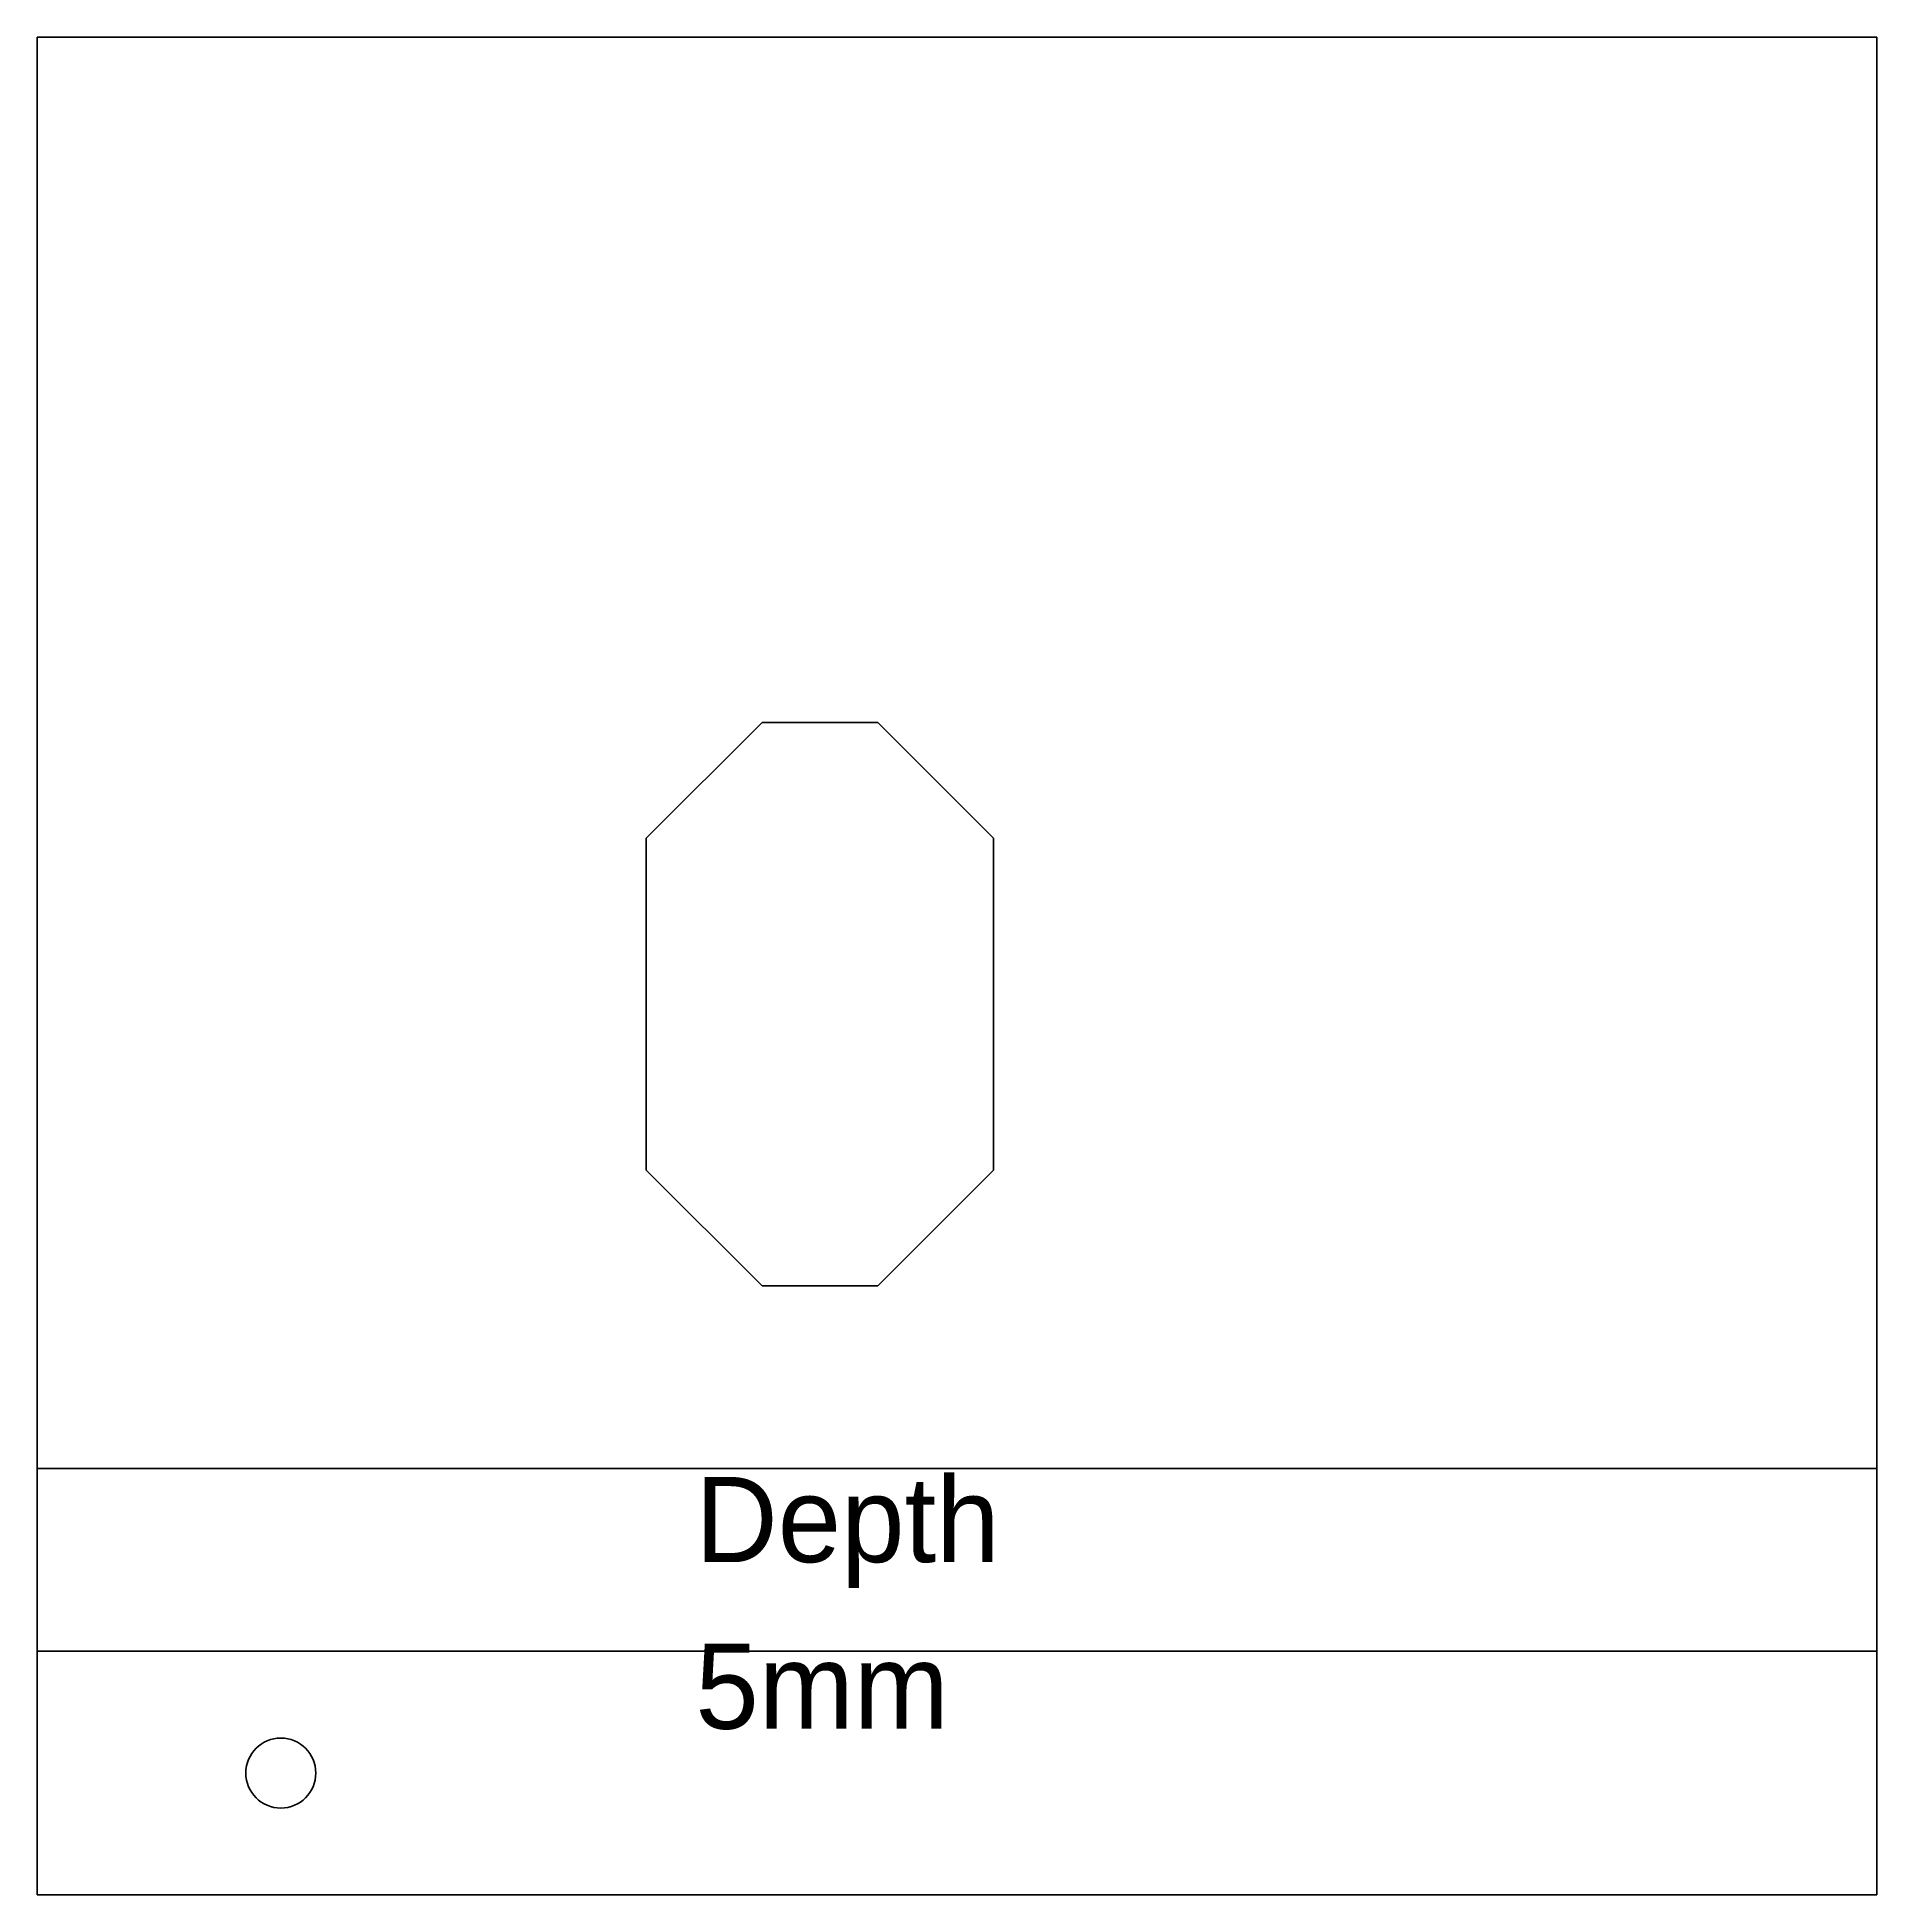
# Model space of a CAD drawing. Extents: x -577 to 639, y -253 to 381.
# Drawn here: x -208 to 94, y 66.7 to 371.7 of the extents above; entities that cross this region are included whole.
import ezdxf

# ---------------------------------------------------------------- set-up
doc = ezdxf.new("R2010")
doc.units = 0
doc.header["$MEASUREMENT"] = 0
doc.layers.add('Видимый контур (ГОСТ)', color=7, linetype='Continuous', lineweight=0)
doc.layers.add('Обозначение (ГОСТ)', color=7, linetype='Continuous', lineweight=0)

# ---------------------------------------------------------------- blocks, each defined once
blk = doc.blocks.new('Block_3')
at = {"layer": 'Обозначение (ГОСТ)', "char_height": 0.2, "attachment_point": 7}
for s, insert in [('\\C18;\\c0;\\FMyriad Pro|b0|i0|c1;\\H14.000000;\\W1.000000;Depth', (-99.93, 117.06)), ('\\C18;\\c0;\\FMyriad Pro|b0|i0|c1;\\H14.000000;\\W1.000000;5mm', (-99.93, 93.73))]:
    blk.add_mtext(s, dxfattribs=dict(at, insert=insert))

msp = doc.modelspace()

# ---------------------------------------------------------------- linework, layer by layer
at = {"layer": 'Видимый контур (ГОСТ)', "color": 18, "lineweight": 50, "true_color": 0x000000}
for p, q in [((-207.98, 371.66), (94.02, 371.66)), ((-207.98, 136.66), (-207.98, 371.66)), ((94.02, 371.66), (94.02, 136.66)), ((-107.98, 240.16), (-88.98, 259.16)), ((-88.98, 259.16), (-69.98, 259.16)), ((-69.98, 259.16), (-50.98, 240.16)), ((-107.98, 185.66), (-107.98, 240.16)), ((-50.98, 240.16), (-50.98, 185.66)), ((-88.98, 166.66), (-107.98, 185.66)), ((-50.98, 185.66), (-69.98, 166.66)), ((-69.98, 166.66), (-88.98, 166.66)), ((-207.98, 136.66), (94.02, 136.66)), ((-207.98, 106.66), (-207.98, 136.66)), ((94.02, 136.66), (94.02, 106.66)), ((94.02, 106.66), (-207.98, 106.66)), ((-207.98, 66.66), (-207.98, 106.66)), ((94.02, 106.66), (94.02, 66.66)), ((94.02, 66.66), (-207.98, 66.66))]:
    msp.add_line(p, q, dxfattribs=at)
msp.add_circle((-167.98, 86.66), 5.75, dxfattribs=at)

# ---------------------------------------------------------------- block references
at = {"layer": 'Обозначение (ГОСТ)'}
msp.add_blockref('Block_3', (0, 0), dxfattribs=at)

doc.saveas('drawing.dxf')
